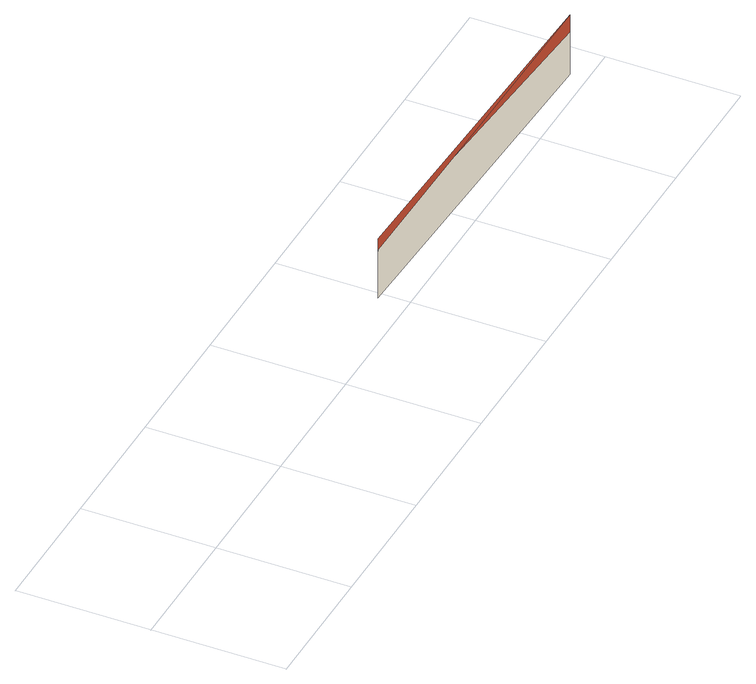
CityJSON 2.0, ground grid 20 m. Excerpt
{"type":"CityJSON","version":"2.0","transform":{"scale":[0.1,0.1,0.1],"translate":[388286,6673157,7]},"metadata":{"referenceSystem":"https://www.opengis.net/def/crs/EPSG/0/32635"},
"CityObjects":{
"building1":{"type":"Building","attributes":{"measuredHeight":4.2,"roofType":"3500;1000;2100","storeysAboveGround":1,"yearOfConstruction":1900,"class":"Saunarakennukset","function":"Saunarakennukset","usage":"Talousrakennus","VTJ_PRT":"103285916R","RATU":40771},"address":[{"CountryName":"Finland","LocalityName":"Helsinki","ThoroughfareNumber":"10","ThoroughfareName":"Mustikkamaanpolku","PostalCode":"00570"}],"geometry":[{"type":"MultiSurface","lod":"2","boundaries":[[[0,1,2]],[[0,3,0,2]]],"semantics":{"surfaces":[{"type":"WallSurface"}],"values":[0,0]}}]},
"building2":{"type":"Building","attributes":{"measuredHeight":0.6,"roofType":"1000","storeysAboveGround":1,"yearOfConstruction":1870,"class":"Omakotitalot","function":"Yhden asunnon talot","usage":"Asuinrakennus","VTJ_PRT":"103285911K","RATU":40765},"address":[{"CountryName":"Finland","LocalityName":"Helsinki","ThoroughfareNumber":"10","ThoroughfareName":"Mustikkamaanpolku","PostalCode":"00570"}],"geometry":[{"type":"Solid","lod":"2","boundaries":[[[[0,4,5]],[[5,4,6]],[[5,6,4,0]],[[5,6,7,6]]]],"semantics":{"surfaces":[{"type":"WallSurface"}],"values":[[0,0,0,0]]}}]},
"building3":{"type":"Building","attributes":{"measuredHeight":3,"roofType":"1000","yearOfConstruction":2021,"usage":"Muu rakennus","RATU":0},"address":[{"CountryName":"Finland","LocalityName":"Helsinki"}]},
"building4":{"type":"Building","attributes":{"measuredHeight":9.8,"roofType":"2100","storeysAboveGround":1,"yearOfConstruction":2025,"class":"Lämmittämättömät varastot","usage":"Varastorakennus","VTJ_PRT":"1041561272","RATU":74001},"address":[{"CountryName":"Finland","LocalityName":"Helsinki","ThoroughfareNumber":"8","ThoroughfareName":"Mustikkamaanpolku","PostalCode":"00570"}],"geometry":[{"type":"Solid","lod":"2","boundaries":[[[[8,9,10]],[[8,11,9]],[[12,11,8,10,13]],[[13,10,9,11,12]]]],"semantics":{"surfaces":[{"type":"RoofSurface","ZMax":9.8,"Area":107.7,"ZMin":7.9,"ZMinASL":18.6,"RoofPitch":41.8,"ZMaxASL":20.5,"RoofOrientation":258.4},{"type":"RoofSurface","ZMax":9.8,"Area":379.2,"ZMin":7.1,"ZMinASL":17.7,"RoofPitch":72.4,"ZMaxASL":20.5,"RoofOrientation":78.4},{"type":"WallSurface","ZMax":9.8,"ZMin":0,"ZMinASL":11,"Area":89.4,"ZMaxASL":20.5},{"type":"WallSurface","ZMax":9.8,"ZMin":0,"ZMinASL":11,"Area":89.6,"ZMaxASL":20.5}],"values":[[0,1,2,3]]}}]},
"building5":{"type":"Building","attributes":{"measuredHeight":3.9,"roofType":"3500","storeysAboveGround":1,"yearOfConstruction":1600,"yearOfDemolition":2025,"function":"Muut varastorakennukset","usage":"Talousrakennus","VTJ_PRT":"103797478R","RATU":44601},"address":[{"CountryName":"Finland","LocalityName":"Helsinki","ThoroughfareNumber":"8","ThoroughfareName":"Mustikkamaanpolku","PostalCode":"00570"}],"geometry":[{"type":"MultiSurface","lod":"2","boundaries":[[[14,15,16,17,18]]],"semantics":{"surfaces":[{"type":"WallSurface"}],"values":[0]}}]}
},
"vertices":[
[2,44,38],[2,44,25],[2,44,7],[2,44,49],
[2,44,42],[2,44,16],[2,44,50],[2,44,55],
[1111,10,135],[556,27,135],[556,27,116],[1111,10,107],[1111,10,36],[556,27,36],
[1111,10,53],[1111,10,77],[556,27,92],[556,27,77],[556,27,53]
]}
